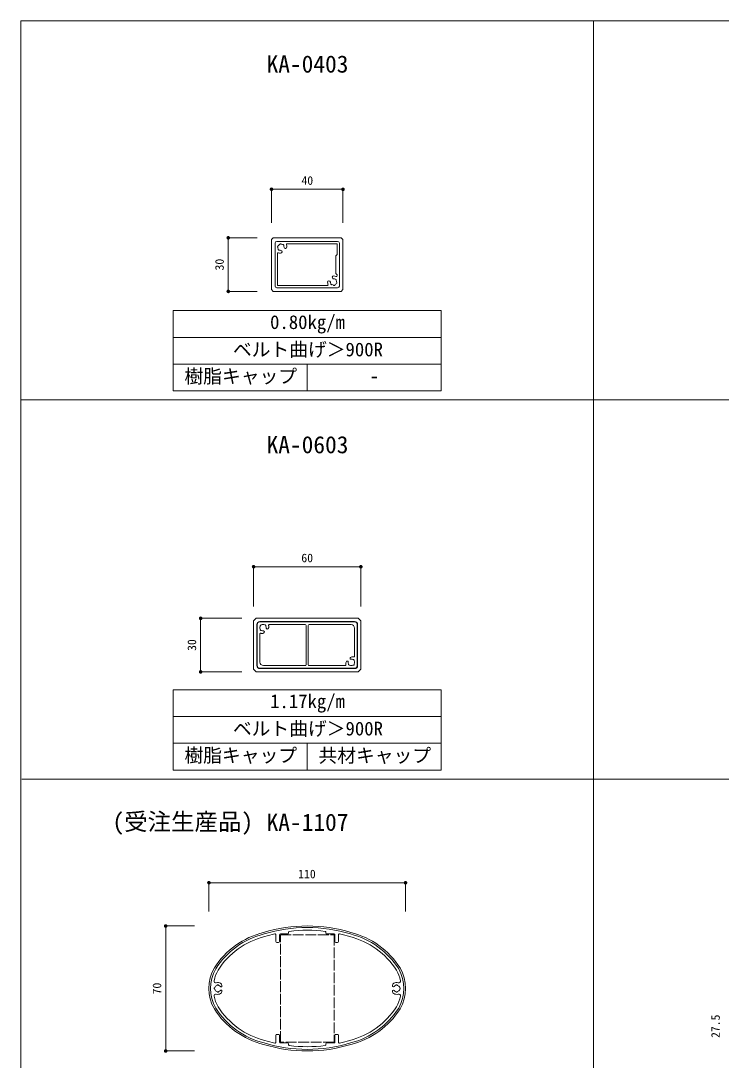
# Model space of a CAD drawing. Units: millimetres, scale not verified. Extents: x -801 to 802, y -548 to 566.
# Drawn here: x -801 to -409, y -16 to 566 of the extents above; entities that cross this region are included whole.
import ezdxf
from ezdxf.enums import TextEntityAlignment as Align

# ---------------------------------------------------------------- set-up
doc = ezdxf.new("R2010")
doc.units = ezdxf.units.MM
doc.header["$LTSCALE"] = 2
doc.linetypes.add('LONG_DASHED1', pattern=[7, 6, -1])
for name, color, linetype, lineweight in [('0-1_0-A01-枠A', 4, 'Continuous', 9), ('0-4_0-A11-寸法_詳細', 5, 'Continuous', 9), ('0-5_0', 4, 'Continuous', 9), ('0-8_0-A03-枠C', 2, 'Continuous', 9)]:
    doc.layers.add(name, color=color, linetype=linetype, lineweight=lineweight)
for name, color, linetype in [('0-6_A-B05-記号', 2, 'Continuous'), ('0-7_A-E01-仕上太線', 7, 'Continuous'), ('0-9_A-B03-文字_書込_小', 7, 'Continuous')]:
    doc.layers.add(name, color=color, linetype=linetype)
doc.styles.add('ＭＳ ゴシック', font='')
doc.styles.get('ＭＳ ゴシック').set_extended_font_data('MS Gothic')

# ---------------------------------------------------------------- blocks, each defined once
blk = doc.blocks.new('_Dot')
at = {"layer": '0-5_0', "color": 7}
blk.add_line((-1, 0), (-2, 0), dxfattribs=at)
for points in [[(0, 0), (-1, 0), (-0.992, 0.125)], [(0, 0), (-0.992, -0.125), (-1, 0)], [(0, 0), (-0.992, 0.125), (-0.969, 0.249)], [(0, 0), (-0.969, -0.249), (-0.992, -0.125)], [(0, 0), (-0.969, 0.249), (-0.93, 0.368)], [(0, 0), (-0.93, -0.368), (-0.969, -0.249)], [(0, 0), (-0.93, 0.368), (-0.876, 0.482)], [(0, 0), (-0.876, -0.482), (-0.93, -0.368)], [(0, 0), (-0.876, 0.482), (-0.809, 0.588)], [(0, 0), (-0.809, -0.588), (-0.876, -0.482)], [(0, 0), (-0.809, 0.588), (-0.729, 0.685)], [(0, 0), (-0.729, -0.685), (-0.809, -0.588)], [(0, 0), (-0.729, 0.685), (-0.637, 0.771)], [(0, 0), (-0.637, -0.771), (-0.729, -0.685)], [(0, 0), (-0.637, 0.771), (-0.536, 0.844)], [(0, 0), (-0.536, -0.844), (-0.637, -0.771)], [(0, 0), (-0.536, 0.844), (-0.426, 0.905)], [(0, 0), (-0.426, -0.905), (-0.536, -0.844)], [(0, 0), (-0.426, 0.905), (-0.309, 0.951)], [(0, 0), (-0.309, -0.951), (-0.426, -0.905)], [(0, 0), (-0.309, 0.951), (-0.187, 0.982)], [(0, 0), (-0.187, -0.982), (-0.309, -0.951)], [(0, 0), (-0.187, 0.982), (-0.063, 0.998)], [(0, 0), (-0.063, -0.998), (-0.187, -0.982)], [(0, 0), (-0.063, 0.998), (0.063, 0.998)], [(0, 0), (0.063, -0.998), (-0.063, -0.998)], [(0, 0), (0.063, 0.998), (0.187, 0.982)], [(0, 0), (0.187, 0.982), (0.309, 0.951)], [(0, 0), (0.309, 0.951), (0.426, 0.905)], [(0, 0), (0.426, 0.905), (0.536, 0.844)], [(0, 0), (0.536, 0.844), (0.637, 0.771)], [(0, 0), (0.637, 0.771), (0.729, 0.685)], [(0, 0), (0.729, 0.685), (0.809, 0.588)], [(0, 0), (0.809, 0.588), (0.876, 0.482)], [(0, 0), (0.876, 0.482), (0.93, 0.368)], [(0, 0), (0.93, 0.368), (0.969, 0.249)], [(0, 0), (0.969, 0.249), (0.992, 0.125)], [(0, 0), (0.992, 0.125), (1, 0)], [(0, 0), (0.187, -0.982), (0.063, -0.998)], [(0, 0), (0.309, -0.951), (0.187, -0.982)], [(0, 0), (0.426, -0.905), (0.309, -0.951)], [(0, 0), (0.536, -0.844), (0.426, -0.905)], [(0, 0), (0.637, -0.771), (0.536, -0.844)], [(0, 0), (0.729, -0.685), (0.637, -0.771)], [(0, 0), (0.809, -0.588), (0.729, -0.685)], [(0, 0), (0.876, -0.482), (0.809, -0.588)], [(0, 0), (0.93, -0.368), (0.876, -0.482)], [(0, 0), (0.969, -0.249), (0.93, -0.368)], [(0, 0), (0.992, -0.125), (0.969, -0.249)], [(0, 0), (1, 0), (0.992, -0.125)]]:
    blk.add_solid(points, dxfattribs=at)
blk = doc.blocks.new('KA-0403')
at = {"layer": '0-5_0'}
for p, q in [((4, 24), (4, -24)), ((74, 26), (6, 26)), ((76, -24), (76, 24)), ((6, -26), (74, -26))]:
    blk.add_line(p, q, dxfattribs=at)
at = {"layer": '0-5_0', "color": 7}
blk.add_lwpolyline([(2, -30), (0, -28), (0, 28), (2, 30), (78, 30), (80, 28), (80, -28), (78, -30)], close=True, dxfattribs=at)
at = {"layer": '0-5_0'}
for points in [[(73.4, -12.308), (73.4, -11.4), (72, -10), (72, 10), (73.4, 11.4), (73.4, 23.4), (17.692, 23.4)], [(6.6, 12.308), (6.6, -23.4), (62.308, -23.4)]]:
    blk.add_lwpolyline(points, dxfattribs=at)
for centre, radius, start, end in [((6, 24), 2, 90, 180), ((9.824, 22.298), 1, 37.02431, 105), ((17.692, 22.4), 1, 90, 146.46513), ((74, 24), 2, 0, 90), ((7.6, 12.308), 1, 123.53487, 180), ((7.702, 20.176), 1, 165, 232.97569), ((7.702, 20.176), 1, 97.02431, 165), ((7.6, 12.308), 1, 67.06974, 123.53487), ((10.6, 19.4), 3.5, 180.35889, 209.64111), ((8.479, 17.279), 1, 157.02431, 225), ((10.6, 19.4), 3.5, 120.35889, 149.64111), ((8.479, 17.279), 1, 225, 292.97569), ((10.6, 19.4), 6.7, 247.06974, 266.71611), ((9.824, 22.298), 1, 105, 172.97569), ((10.6, 19.4), 3.5, 240.35889, 266.71611), ((10.308, 14.308), 1.6, 266.71611, 356.71611), ((10.308, 14.308), 1.6, 356.71611, 86.71611), ((10.6, 19.4), 3.5, 60.35889, 89.64111), ((12.721, 21.521), 1, 45, 112.97569), ((12.721, 21.521), 1, 337.02431, 45), ((10.6, 19.4), 3.5, 3.28389, 29.64111), ((15.692, 19.692), 1.6, 183.28389, 273.28389), ((15.692, 19.692), 1.6, 273.28389, 3.28389), ((17.692, 22.4), 1, 146.46513, 202.93026), ((10.6, 19.4), 6.7, 3.28389, 22.93026), ((62.308, -22.4), 1, 270, 326.46513), ((64.308, -19.692), 1.6, 93.28389, 183.28389), ((69.4, -19.4), 6.7, 183.28389, 202.93026), ((62.308, -22.4), 1, 326.46513, 22.93026), ((64.308, -19.692), 1.6, 3.28389, 93.28389), ((69.4, -19.4), 3.5, 183.28389, 209.64111), ((67.279, -21.521), 1, 157.02431, 225), ((67.279, -21.521), 1, 225, 292.97569), ((69.4, -19.4), 3.5, 240.35889, 269.64111), ((69.692, -14.308), 1.6, 176.71611, 266.71611), ((69.692, -14.308), 1.6, 86.71611, 176.71611), ((70.176, -22.298), 1, 217.02431, 285), ((69.4, -19.4), 3.5, 60.35889, 86.71611), ((69.4, -19.4), 6.7, 67.06974, 86.71611), ((70.176, -22.298), 1, 285, 352.97569), ((71.521, -17.279), 1, 45, 112.97569), ((69.4, -19.4), 3.5, 300.35889, 329.64111), ((72.4, -12.308), 1, 247.06974, 303.53487), ((71.521, -17.279), 1, 337.02431, 45), ((72.298, -20.176), 1, 277.02431, 345), ((69.4, -19.4), 3.5, 0.35889, 29.64111), ((72.298, -20.176), 1, 345, 52.97569), ((72.4, -12.308), 1, 303.53487, 0), ((6, -24), 2, 180, 270), ((74, -24), 2, 270, 0)]:
    blk.add_arc(centre, radius, start, end, dxfattribs=at)
blk = doc.blocks.new('HB-0603')
at = {"layer": '0-5_0'}
for p, q in [((7, 26.4), (113, 26.4)), ((113, 26), (7, 26)), ((3.6, -23), (3.6, 23)), ((4, 23), (4, -23)), ((7, 12.259), (7, -19)), ((7.984, 22.441), (7.559, 22.016)), ((7.559, 16.784), (7.984, 16.359)), ((11.828, 14.122), (11.486, 13.781)), ((13.641, 22.016), (13.216, 22.441)), ((16.219, 18.514), (15.878, 18.172)), ((57.8, 23), (17.741, 23)), ((58.8, -22), (58.8, 22)), ((61.2, 22), (61.2, -22)), ((109, 23), (62.2, 23)), ((113, -12.259), (113, 19)), ((116, -23), (116, 23)), ((116.4, 23), (116.4, -23)), ((11, -23), (57.8, -23)), ((62.2, -23), (102.259, -23)), ((103.781, -18.514), (104.122, -18.172)), ((106.359, -22.016), (106.784, -22.441)), ((108.172, -14.122), (108.514, -13.781)), ((112.441, -16.784), (112.016, -16.359)), ((112.016, -22.441), (112.441, -22.016)), ((7, -26), (113, -26)), ((113, -26.4), (7, -26.4))]:
    blk.add_line(p, q, dxfattribs=at)
at = {"layer": '0-5_0', "color": 7}
blk.add_lwpolyline([(2.828, -30), (117.172, -30), (120, -27.172), (120, 27.172), (117.172, 30), (2.828, 30), (0, 27.172), (0, -27.172)], close=True, dxfattribs=at)
at = {"layer": '0-5_0'}
for centre, radius, start, end in [((7, 23), 3.4, 90, 180), ((7, 23), 3, 90, 180), ((113, 23), 3.4, 0, 90), ((113, 23), 3, 0, 90), ((10.6, 19.4), 3.6, 150.3276, 209.6724), ((8, 12.259), 1, 124.9974, 180), ((8, 12.259), 1, 69.99481, 124.9974), ((7.842, 21.733), 0.4, 135, 206.20694), ((7.842, 17.067), 0.4, 153.79306, 225), ((7.125, 21.38), 0.4, 330.3276, 26.20694), ((7.125, 17.42), 0.4, 333.79306, 29.6724), ((8.267, 22.158), 0.4, 63.79306, 135), ((8.267, 16.642), 0.4, 225, 296.20694), ((10.6, 19.4), 6.6, 249.99481, 253.27371), ((8.62, 22.875), 0.4, 243.79306, 299.6724), ((8.62, 15.925), 0.4, 60.3276, 116.20694), ((9.506, 15.761), 2.8, 253.27371, 315), ((10.6, 19.4), 3.6, 60.3276, 119.6724), ((10.6, 19.4), 3.6, 240.3276, 276.50005), ((11.121, 14.83), 1, 25.75002, 96.50005), ((11.121, 14.83), 1, 315, 25.75002), ((12.58, 22.875), 0.4, 240.3276, 296.20694), ((12.933, 22.158), 0.4, 45, 116.20694), ((13.358, 21.733), 0.4, 333.79306, 45), ((14.075, 21.38), 0.4, 153.79306, 209.6724), ((10.6, 19.4), 3.6, 353.49995, 29.6724), ((15.17, 18.879), 1, 173.49995, 244.24998), ((15.17, 18.879), 1, 244.24998, 315), ((14.239, 20.494), 2.8, 315, 16.72629), ((17.741, 22), 1, 145.0026, 200.00519), ((10.6, 19.4), 6.6, 16.72629, 20.00519), ((17.741, 22), 1, 90, 145.0026), ((57.8, 22), 1, 0, 90), ((62.2, 22), 1, 90, 180), ((109, 19), 4, 0, 90), ((7, -23), 3.4, 180, 270), ((7, -23), 3, 180, 270), ((11, -19), 4, 180, 270), ((57.8, -22), 1, 270, 0), ((62.2, -22), 1, 180, 270), ((102.259, -22), 1, 270, 325.0026), ((105.761, -20.494), 2.8, 135, 196.72629), ((102.259, -22), 1, 325.0026, 20.00519), ((109.4, -19.4), 6.6, 196.72629, 200.00519), ((104.83, -18.879), 1, 64.24998, 135), ((104.83, -18.879), 1, 353.49995, 64.24998), ((109.4, -19.4), 3.6, 173.49995, 209.6724), ((106.642, -21.733), 0.4, 153.79306, 225), ((105.925, -21.38), 0.4, 333.79306, 29.6724), ((107.067, -22.158), 0.4, 225, 296.20694), ((107.42, -22.875), 0.4, 60.3276, 116.20694), ((109.4, -19.4), 3.6, 240.3276, 299.6724), ((108.879, -14.83), 1, 135, 205.75002), ((108.879, -14.83), 1, 205.75002, 276.50005), ((110.494, -15.761), 2.8, 73.27371, 135), ((109.4, -19.4), 3.6, 60.3276, 96.50005), ((111.38, -15.925), 0.4, 240.3276, 296.20694), ((111.38, -22.875), 0.4, 63.79306, 119.6724), ((109.4, -19.4), 6.6, 69.99481, 73.27371), ((111.733, -16.642), 0.4, 45, 116.20694), ((111.733, -22.158), 0.4, 243.79306, 315), ((112, -12.259), 1, 249.99481, 304.9974), ((112.158, -17.067), 0.4, 333.79306, 45), ((112.158, -21.733), 0.4, 315, 26.20694), ((112.875, -17.42), 0.4, 153.79306, 209.6724), ((112.875, -21.38), 0.4, 150.3276, 206.20694), ((109.4, -19.4), 3.6, 330.3276, 29.6724), ((112, -12.259), 1, 304.9974, 0), ((113, -23), 3, 270, 0), ((113, -23), 3.4, 270, 0)]:
    blk.add_arc(centre, radius, start, end, dxfattribs=at)
blk = doc.blocks.new('DC_GROUP_楕円ルーバー_110_70_EV1')
at = {"layer": '0-5_0', "color": 7, "linetype": 'LONG_DASHED1'}
blk.add_lwpolyline([(30, 60), (30, -60), (-30, -60), (-30, 60)], close=True, dxfattribs=at)
blk = doc.blocks.new('G$CBC95B741')
at = {"layer": '0-5_0'}
for p, q in [((-35, 60.142), (-35, 52.4)), ((-31, 52.4), (-31, 60)), ((-30, 61), (-22, 61)), ((-21, 62), (-21, 62.958)), ((21, 62.958), (21, 62)), ((22, 61), (30, 61)), ((31, 60), (31, 52.4)), ((35, 52.4), (35, 60.142)), ((-32, 51.4), (-34, 51.4)), ((34, 51.4), (32, 51.4)), ((-104, -0.3), (-104, 0.3)), ((-100.3, 4), (-99.7, 4)), ((-95.4, 2.864), (-95.4, 3.347)), ((95.4, 3.347), (95.4, 2.864)), ((99.7, 4), (100.3, 4)), ((104, 0.3), (104, -0.3)), ((104, 0.3), (104, -0.3)), ((-99.7, -4), (-100.3, -4)), ((-95.4, -3.347), (-95.4, -2.864)), ((95.4, -2.864), (95.4, -3.347)), ((100.3, -4), (99.7, -4)), ((-35, -52.4), (-35, -60.142)), ((-32, -51.4), (-34, -51.4)), ((-31, -60), (-31, -52.4)), ((31, -52.4), (31, -60)), ((34, -51.4), (32, -51.4)), ((35, -60.142), (35, -52.4)), ((-22, -61), (-30, -61)), ((-21, -62.958), (-21, -62)), ((21, -62), (21, -62.958)), ((30, -61), (22, -61))]:
    blk.add_line(p, q, dxfattribs=at)
at = {"layer": '0-5_0', "color": 7}
for centre, radius, start, end in [((0, -97.515), 167.516, 73.05748, 106.94252), ((-26.442, -26.314), 91.812, 104.10496, 147.57428), ((26.442, -26.314), 91.812, 32.42572, 75.89504), ((-63.651, 0), 46.349, 150.36851, 209.63149), ((63.651, 0), 46.349, 330.36851, 29.63149), ((-26.442, 26.314), 91.812, 212.42572, 255.89504), ((26.442, 26.314), 91.812, 284.10496, 327.57428), ((0, 97.515), 167.516, 253.05748, 286.94252)]:
    blk.add_arc(centre, radius, start, end, dxfattribs=at)
at = {"layer": '0-5_0'}
for centre, radius, start, end in [((-26.442, -26.314), 90.012, 104.07665, 147.5462), ((0, -97.515), 165.715, 73.04204, 106.95796), ((0, -97.515), 162.715, 102.86256, 106.98464), ((-36, 60.142), 1, 0, 102.86256), ((-30, 60), 1, 90, 180), ((-22, 62), 1, 270, 0), ((-20, 62.958), 1, 97.10419, 180), ((0, -97.515), 162.715, 82.89581, 97.10419), ((20, 62.958), 1, 0, 82.89581), ((22, 62), 1, 180, 270), ((30, 60), 1, 0, 90), ((36, 60.142), 1, 77.13744, 180), ((0, -97.515), 162.715, 73.01536, 77.13744), ((26.442, -26.314), 90.012, 32.4538, 75.92335), ((-26.442, -26.314), 87.012, 104.02716, 147.49612), ((-34, 52.4), 1, 180, 270), ((-32, 52.4), 1, 270, 0), ((32, 52.4), 1, 180, 270), ((34, 52.4), 1, 270, 0), ((26.442, -26.314), 87.012, 32.50388, 75.97284), ((-63.651, 0), 44.549, 150.4247, 209.5753), ((-63.651, 0), 41.549, 150.52771, 167.9148), ((63.651, 0), 41.549, 12.0852, 29.47229), ((63.651, 0), 44.549, 330.4247, 29.5753), ((-102.323, 8.28), 2, 167.9148, 285.6746), ((-103.6, 0.3), 0.4, 108.79306, 180), ((-103.858, 1.057), 0.4, 288.79306, 344.6724), ((-100, 0), 3.6, 105.3276, 164.6724), ((-100, 0), 6.6, 61.72629, 105.6746), ((-101.057, 3.858), 0.4, 285.3276, 341.20694), ((-100.3, 3.6), 0.4, 90, 161.20694), ((-99.7, 3.6), 0.4, 18.79306, 90), ((-98.943, 3.858), 0.4, 198.79306, 254.6724), ((-100, 0), 3.6, 38.49995, 74.6724), ((-96.4, 2.864), 1, 218.49995, 0), ((-98.2, 3.347), 2.8, 0, 61.72629), ((98.2, 3.347), 2.8, 118.27371, 180), ((96.4, 2.864), 1, 180, 321.50005), ((100, 0), 6.6, 74.3254, 118.27371), ((100, 0), 3.6, 105.3276, 141.50005), ((98.943, 3.858), 0.4, 285.3276, 341.20694), ((99.7, 3.6), 0.4, 90, 161.20694), ((100.3, 3.6), 0.4, 18.79306, 90), ((101.057, 3.858), 0.4, 198.79306, 254.6724), ((100, 0), 3.6, 15.3276, 74.6724), ((102.323, 8.28), 2, 254.3254, 12.0852), ((103.858, 1.057), 0.4, 195.3276, 251.20694), ((103.858, 1.057), 0.4, 195.3276, 251.20694), ((103.6, 0.3), 0.4, 0, 71.20694), ((103.6, 0.3), 0.4, 0, 71.20694), ((-102.323, -8.28), 2, 74.3254, 192.0852), ((-63.651, 0), 41.549, 192.0852, 209.47229), ((-103.6, -0.3), 0.4, 180, 251.20694), ((-103.858, -1.057), 0.4, 15.3276, 71.20694), ((-100, 0), 3.6, 195.3276, 254.6724), ((-100, 0), 6.6, 254.3254, 298.27371), ((-101.057, -3.858), 0.4, 18.79306, 74.6724), ((-100.3, -3.6), 0.4, 198.79306, 270), ((-99.7, -3.6), 0.4, 270, 341.20694), ((-98.943, -3.858), 0.4, 105.3276, 161.20694), ((-100, 0), 3.6, 285.3276, 321.50005), ((-96.4, -2.864), 1, 0, 141.50005), ((-98.2, -3.347), 2.8, 298.27371, 0), ((96.4, -2.864), 1, 38.49995, 180), ((98.2, -3.347), 2.8, 180, 241.72629), ((100, 0), 6.6, 241.72629, 285.6746), ((100, 0), 3.6, 218.49995, 254.6724), ((98.943, -3.858), 0.4, 18.79306, 74.6724), ((99.7, -3.6), 0.4, 198.79306, 270), ((63.651, 0), 41.549, 330.52771, 347.9148), ((100.3, -3.6), 0.4, 270, 341.20694), ((101.057, -3.858), 0.4, 105.3276, 161.20694), ((100, 0), 3.6, 285.3276, 344.6724), ((102.323, -8.28), 2, 347.9148, 105.6746), ((103.858, -1.057), 0.4, 108.79306, 164.6724), ((103.858, -1.057), 0.4, 108.79306, 164.6724), ((103.6, -0.3), 0.4, 288.79306, 0), ((103.6, -0.3), 0.4, 288.79306, 0), ((-26.442, 26.314), 90.012, 212.4538, 255.92335), ((-26.442, 26.314), 87.012, 212.50388, 255.97284), ((26.442, 26.314), 87.012, 284.02716, 327.49612), ((26.442, 26.314), 90.012, 284.07665, 327.5462), ((0, 97.515), 162.715, 253.01536, 257.13744), ((-34, -52.4), 1, 90, 180), ((-32, -52.4), 1, 0, 90), ((32, -52.4), 1, 90, 180), ((34, -52.4), 1, 0, 90), ((0, 97.515), 162.715, 282.86256, 286.98464), ((0, 97.515), 165.715, 253.04204, 286.95796), ((-36, -60.142), 1, 257.13744, 0), ((-30, -60), 1, 180, 270), ((-22, -62), 1, 0, 90), ((-20, -62.958), 1, 180, 262.89581), ((0, 97.515), 162.715, 262.89581, 277.10419), ((20, -62.958), 1, 277.10419, 0), ((22, -62), 1, 90, 180), ((30, -60), 1, 270, 0), ((36, -60.142), 1, 180, 282.86256)]:
    blk.add_arc(centre, radius, start, end, dxfattribs=at)
blk.add_blockref('DC_GROUP_楕円ルーバー_110_70_EV1', (0, 0), dxfattribs=at)

msp = doc.modelspace()

# ---------------------------------------------------------------- linework, layer by layer
at = {"layer": '0-1_0-A01-枠A'}
for q in [(801.333, 566.471), (-801.333, -548.196)]:
    msp.add_line((-801.333, 566.471), q, dxfattribs=at)
at = {"layer": '0-4_0-A11-寸法_詳細'}
for p, q in [((-661.067, 453.31), (-661.067, 472.132)), ((-659.067, 472.132), (-623.067, 472.132)), ((-621.067, 453.31), (-621.067, 472.132)), ((-669.067, 444.954), (-685.25, 444.954)), ((-685.25, 416.954), (-685.25, 442.954)), ((-669.067, 414.954), (-685.25, 414.954)), ((-671.067, 238.523), (-671.067, 260.804)), ((-669.067, 260.804), (-613.067, 260.804)), ((-611.067, 238.523), (-611.067, 260.804)), ((-677.652, 231.937), (-700.711, 231.937)), ((-700.711, 203.937), (-700.711, 229.937)), ((-677.652, 201.937), (-700.711, 201.937)), ((-696.067, 67.671), (-696.067, 83.854)), ((-588.067, 83.854), (-694.067, 83.854)), ((-586.067, 67.671), (-586.067, 83.854)), ((-704.067, 59.671), (-720.25, 59.671)), ((-720.25, -8.329), (-720.25, 57.671)), ((-704.067, -10.329), (-720.25, -10.329))]:
    msp.add_line(p, q, dxfattribs=at)
at = {"layer": '0-8_0-A03-枠C'}
for p, q in [((-480.8, -282.596), (-480.8, 566.471)), ((-716.067, 404.204), (-566.067, 404.204)), ((-716.067, 404.204), (-716.067, 359.204)), ((-566.067, 404.204), (-566.067, 359.204)), ((-716.067, 389.204), (-566.067, 389.204)), ((-716.067, 374.204), (-566.067, 374.204)), ((-641.067, 359.204), (-641.067, 374.204)), ((-716.067, 359.204), (-566.067, 359.204)), ((-801.333, 354.204), (801.333, 354.204)), ((-716.067, 191.937), (-566.067, 191.937)), ((-716.067, 191.937), (-716.067, 146.937)), ((-566.067, 191.937), (-566.067, 146.937)), ((-716.067, 176.937), (-566.067, 176.937)), ((-716.067, 161.937), (-566.067, 161.937)), ((-641.067, 146.937), (-641.067, 161.937)), ((-716.067, 146.937), (-566.067, 146.937)), ((-800.682, 141.937), (801.984, 141.937))]:
    msp.add_line(p, q, dxfattribs=at)

# ---------------------------------------------------------------- block references
at = {"layer": '0-4_0-A11-寸法_詳細'}
for p, rotation in [((-661.067, 472.132), 180), ((-685.25, 444.954), 90), ((-685.25, 414.954), 270), ((-671.067, 260.804), 180), ((-700.711, 231.937), 90), ((-700.711, 201.937), 270), ((-696.067, 83.854), 180), ((-720.25, 59.671), 90), ((-720.25, -10.329), 270)]:
    msp.add_blockref('_Dot', p, dxfattribs=dict(at, rotation=rotation))
for p in [(-621.067, 472.132), (-611.067, 260.804), (-586.067, 83.854)]:
    msp.add_blockref('_Dot', p, dxfattribs=at)
at = {"layer": '0-7_A-E01-仕上太線', "xscale": 0.5, "yscale": 0.5}
for name, p in [('KA-0403', (-661.067, 429.954)), ('HB-0603', (-671.067, 216.937)), ('G$CBC95B741', (-641.067, 24.671))]:
    msp.add_blockref(name, p, dxfattribs=at)

# ---------------------------------------------------------------- texts
at = {"layer": '0-4_0-A11-寸法_詳細', "style": 'ＭＳ ゴシック'}
for s, p in [('40', (-644.291, 473.206)), ('60', (-644.367, 261.879)), ('110', (-646.133, 84.928))]:
    msp.add_text(s, height=4.809, dxfattribs=at).set_placement(p, align=Align.BOTTOM_LEFT)
for s, p in [('30', (-686.324, 426.691)), ('30', (-701.785, 213.674)), ('70', (-721.324, 21.345)), ('27.5', (-408.791, -3.042))]:
    msp.add_text(s, height=4.809, rotation=90, dxfattribs=at).set_placement(p, align=Align.BOTTOM_LEFT)
at = {"layer": '0-6_A-B05-記号', "style": 'ＭＳ ゴシック'}
for s, p in [('KA-0403', (-663.808, 534.569)), ('KA-0603', (-663.808, 321.44)), ('(受注生産品)', (-750.051, 110.366)), ('KA-1107', (-663.808, 110.036))]:
    msp.add_text(s, height=9.619, dxfattribs=at).set_placement(p, align=Align.BOTTOM_LEFT)
at = {"layer": '0-9_A-B03-文字_書込_小', "style": 'ＭＳ ゴシック'}
for s, p in [('0.80kg/m', (-661.859, 391.589)), ('ベルト曲げ＞900R', (-682.65, 376.285)), ('樹脂キャップ', (-709.754, 361.305)), ('-', (-606.166, 361.488)), ('1.17kg/m', (-661.859, 179.322)), ('ベルト曲げ＞900R', (-682.65, 164.018)), ('樹脂キャップ', (-709.754, 149.038)), ('共材キャップ', (-634.754, 148.957))]:
    msp.add_text(s, height=7.698, dxfattribs=at).set_placement(p, align=Align.BOTTOM_LEFT)

doc.saveas('drawing.dxf')
